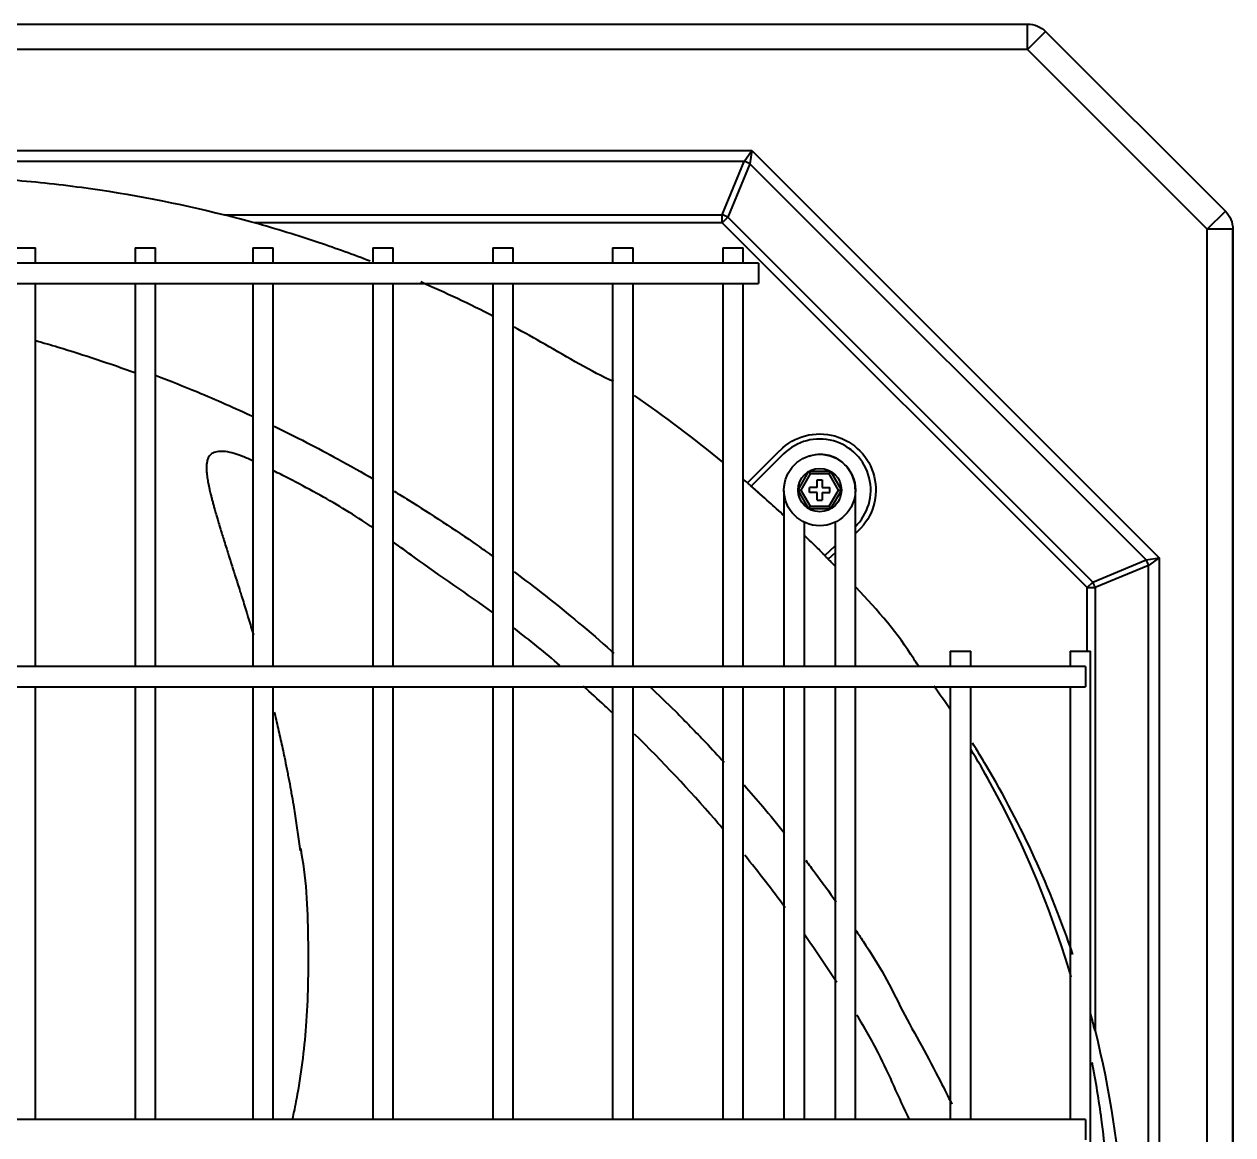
# Model space of a CAD drawing. Extents: x 58467 to 79089, y -33726 to -17391.
# Drawn here: x 78472.83 to 78496.51, y -19275.67 to -19253.9 of the extents above; entities that cross this region are included whole.
import ezdxf

# ---------------------------------------------------------------- set-up
doc = ezdxf.new("R2010")
doc.units = 0
doc.header["$LTSCALE"] = 100
doc.layers.add('+ENTE-ST-DOSEME USTU KONDDRENAJ', color=110, linetype='DOSEMEUSTUKONDENSDRENAJ_LINE', lineweight=40)
doc.linetypes.add('DOSEMEUSTUKONDENSDRENAJ_LINE', pattern='A,300,-40,["CD",Standard,S=15,R=0,X=-35,Y=-7.5],0', length=340)

# ---------------------------------------------------------------- blocks, each defined once
blk = doc.blocks.new('2 KAT SOL')
at = {"color": 3}
for p, q in [((54067.032, -31954.983, -3.539), (54183.081, -31954.983, -3.539)), ((54183.081, -31955.483, -3.539), (54183.081, -31954.983, -3.539)), ((54183.081, -31955.483, -3.539), (54183.434, -31955.13, -3.539)), ((54183.434, -31955.13, -3.539), (54186.956, -31958.651, -3.539)), ((54183.081, -31955.483, -3.539), (54067.032, -31955.483, -3.539)), ((54186.602, -31959.004, -3.539), (54183.081, -31955.483, -3.539)), ((54072.523, -31957.462, -3.539), (54177.681, -31957.462, -3.539)), ((54177.529, -31957.674, -3.539), (54177.681, -31957.462, -3.539)), ((54177.681, -31957.462, -3.539), (54177.639, -31957.72, -3.539)), ((54177.681, -31957.462, -3.539), (54185.662, -31965.44, -3.539)), ((54177.529, -31957.674, -3.539), (54072.675, -31957.674, -3.539)), ((54177.095, -31958.722, -3.539), (54177.529, -31957.674, -3.539)), ((54177.639, -31957.72, -3.539), (54177.205, -31958.767, -3.539)), ((54185.404, -31965.482, -3.539), (54177.639, -31957.72, -3.539)), ((54186.602, -31959.004, -3.539), (54186.956, -31958.651, -3.539)), ((54167.347, -31958.722, -3.539), (54177.095, -31958.722, -3.539)), ((54177.095, -31958.877, -3.539), (54167.932, -31958.877, -3.539)), ((54177.095, -31958.877, -3.539), (54177.095, -31958.722, -3.539)), ((54177.095, -31958.877, -3.539), (54177.205, -31958.767, -3.539)), ((54184.247, -31966.026, -3.539), (54177.095, -31958.877, -3.539)), ((54177.205, -31958.767, -3.539), (54184.357, -31965.916, -3.539)), ((54186.602, -32027.056, -3.539), (54186.602, -31959.004, -3.539)), ((54187.102, -31959.004, -3.539), (54186.602, -31959.004, -3.539)), ((54187.102, -32027.009, -3.539), (54187.102, -31959.004, -3.539)), ((54187.102, -31959.004, -3.539), (54187.102, -32027.056, -3.539)), ((54187.102, -32027.009, -3.539), (54187.102, -31959.004, -3.539)), ((54163.246, -31959.366, -3.539), (54163.646, -31959.366, -3.539)), ((54163.646, -31959.666, -3.539), (54163.646, -31959.366, -3.539)), ((54165.596, -31959.366, -3.539), (54165.596, -31959.666, -3.539)), ((54165.596, -31959.366, -3.539), (54165.996, -31959.366, -3.539)), ((54165.996, -31959.666, -3.539), (54165.996, -31959.366, -3.539)), ((54167.903, -31959.366, -3.539), (54167.903, -31959.666, -3.539)), ((54167.903, -31959.366, -3.539), (54168.303, -31959.366, -3.539)), ((54168.303, -31959.666, -3.539), (54168.303, -31959.366, -3.539)), ((54170.252, -31959.366, -3.539), (54170.252, -31959.666, -3.539)), ((54170.252, -31959.366, -3.539), (54170.652, -31959.366, -3.539)), ((54170.652, -31959.666, -3.539), (54170.652, -31959.366, -3.539)), ((54172.602, -31959.366, -3.539), (54172.602, -31959.666, -3.539)), ((54172.602, -31959.366, -3.539), (54173.002, -31959.366, -3.539)), ((54173.002, -31959.666, -3.539), (54173.002, -31959.366, -3.539)), ((54174.951, -31959.366, -3.539), (54174.951, -31959.666, -3.539)), ((54174.951, -31959.366, -3.539), (54175.351, -31959.366, -3.539)), ((54175.351, -31959.666, -3.539), (54175.351, -31959.366, -3.539)), ((54177.108, -31959.366, -3.539), (54177.108, -31959.666, -3.539)), ((54177.108, -31959.366, -3.539), (54177.508, -31959.366, -3.539)), ((54177.508, -31959.666, -3.539), (54177.508, -31959.366, -3.539)), ((54177.808, -31959.666, -3.539), (54072.353, -31959.666, -3.539)), ((54177.808, -31959.666, -3.539), (54177.808, -31959.866, -3.539)), ((54177.808, -31959.866, -3.539), (54177.808, -31960.066, -3.539)), ((54072.353, -31960.066, -3.539), (54177.808, -31960.066, -3.539)), ((54163.646, -31967.571, -3.539), (54163.646, -31960.066, -3.539)), ((54165.596, -31960.066, -3.539), (54165.596, -31967.571, -3.539)), ((54165.996, -31967.571, -3.539), (54165.996, -31960.066, -3.539)), ((54167.903, -31960.066, -3.539), (54167.903, -31967.571, -3.539)), ((54168.303, -31967.571, -3.539), (54168.303, -31960.066, -3.539)), ((54170.252, -31960.066, -3.539), (54170.252, -31967.571, -3.539)), ((54170.652, -31967.571, -3.539), (54170.652, -31960.066, -3.539)), ((54172.602, -31960.066, -3.539), (54172.602, -31967.571, -3.539)), ((54173.002, -31967.571, -3.539), (54173.002, -31960.066, -3.539)), ((54174.951, -31960.066, -3.539), (54174.951, -31967.571, -3.539)), ((54175.351, -31967.571, -3.539), (54175.351, -31960.066, -3.539)), ((54177.108, -31960.066, -3.539), (54177.108, -31967.571, -3.539)), ((54177.508, -31967.571, -3.539), (54177.508, -31960.066, -3.539)), ((54177.592, -31963.973, -3.539), (54178.23, -31963.335, -3.539)), ((54178.301, -31963.406, -3.539), (54177.668, -31964.039, -3.539)), ((54178.583, -31964.113, -3.539), (54178.795, -31963.745, -3.539)), ((54178.824, -31963.795, -3.539), (54178.641, -31964.113, -3.539)), ((54178.795, -31963.745, -3.539), (54179.22, -31963.745, -3.539)), ((54178.795, -31963.745, -3.539), (54178.824, -31963.795, -3.539)), ((54179.191, -31963.795, -3.539), (54178.824, -31963.795, -3.539)), ((54178.958, -31963.913, -3.539), (54179.058, -31963.913, -3.539)), ((54178.958, -31964.063, -3.539), (54178.958, -31963.913, -3.539)), ((54179.058, -31963.913, -3.539), (54179.058, -31964.063, -3.539)), ((54179.191, -31963.795, -3.539), (54179.22, -31963.745, -3.539)), ((54179.375, -31964.113, -3.539), (54179.191, -31963.795, -3.539)), ((54179.22, -31963.745, -3.539), (54179.433, -31964.113, -3.539)), ((54178.308, -31964.129, -3.539), (54178.308, -31965.506, -3.539)), ((54178.795, -31964.481, -3.539), (54178.583, -31964.113, -3.539)), ((54178.583, -31964.113, -3.539), (54178.641, -31964.113, -3.539)), ((54178.641, -31964.113, -3.539), (54178.824, -31964.431, -3.539)), ((54178.958, -31964.063, -3.539), (54178.808, -31964.063, -3.539)), ((54178.808, -31964.163, -3.539), (54178.808, -31964.063, -3.539)), ((54179.058, -31964.063, -3.539), (54179.208, -31964.063, -3.539)), ((54179.191, -31964.431, -3.539), (54179.375, -31964.113, -3.539)), ((54179.208, -31964.163, -3.539), (54179.208, -31964.063, -3.539)), ((54179.433, -31964.113, -3.539), (54179.22, -31964.481, -3.539)), ((54179.375, -31964.113, -3.539), (54179.433, -31964.113, -3.539)), ((54179.708, -31965.506, -3.539), (54179.708, -31964.129, -3.539)), ((54178.958, -31964.163, -3.539), (54178.808, -31964.163, -3.539)), ((54178.958, -31964.313, -3.539), (54178.958, -31964.163, -3.539)), ((54178.958, -31964.313, -3.539), (54179.058, -31964.313, -3.539)), ((54179.058, -31964.163, -3.539), (54179.058, -31964.313, -3.539)), ((54179.058, -31964.163, -3.539), (54179.208, -31964.163, -3.539)), ((54178.795, -31964.481, -3.539), (54178.824, -31964.431, -3.539)), ((54179.22, -31964.481, -3.539), (54178.795, -31964.481, -3.539)), ((54178.824, -31964.431, -3.539), (54179.191, -31964.431, -3.539)), ((54179.191, -31964.431, -3.539), (54179.22, -31964.481, -3.539)), ((54178.708, -31965.506, -3.539), (54178.708, -31964.745, -3.539)), ((54179.308, -31964.745, -3.539), (54179.308, -31965.506, -3.539)), ((54179.764, -31964.911, -3.539), (54179.708, -31964.965, -3.539)), ((54178.308, -31965.2, -3.539), (54178.308, -31967.571, -3.539)), ((54178.708, -31967.571, -3.539), (54178.708, -31965.2, -3.539)), ((54179.107, -31965.396, -3.539), (54179.308, -31965.206, -3.539)), ((54179.308, -31965.344, -3.539), (54179.177, -31965.468, -3.539)), ((54179.308, -31965.506, -3.539), (54179.308, -31965.788, -3.539)), ((54179.708, -31965.788, -3.539), (54179.708, -31965.506, -3.539)), ((54184.357, -31965.916, -3.539), (54185.404, -31965.482, -3.539)), ((54185.404, -31965.482, -3.539), (54185.662, -31965.44, -3.539)), ((54185.662, -31965.44, -3.539), (54185.45, -31965.592, -3.539)), ((54185.662, -31965.44, -3.539), (54185.662, -32014.495, -3.539)), ((54179.308, -31965.788, -3.539), (54179.308, -31966.154, -3.539)), ((54179.708, -31966.154, -3.539), (54179.708, -31965.788, -3.539)), ((54179.708, -31965.788, -3.539), (54179.708, -31965.788, -3.539)), ((54185.45, -31965.592, -3.539), (54184.402, -31966.026, -3.539)), ((54185.45, -32014.408, -3.539), (54185.45, -31965.592, -3.539)), ((54184.247, -31966.026, -3.539), (54184.357, -31965.916, -3.539)), ((54184.247, -31967.271, -3.539), (54184.247, -31966.026, -3.539)), ((54184.247, -31966.026, -3.539), (54184.402, -31966.026, -3.539)), ((54184.402, -31966.026, -3.539), (54184.402, -31974.706, -3.539)), ((54179.308, -31966.154, -3.539), (54179.308, -31966.437, -3.539)), ((54179.708, -31966.437, -3.539), (54179.708, -31966.154, -3.539)), ((54179.708, -31966.154, -3.539), (54179.708, -31966.154, -3.539)), ((54179.308, -31966.437, -3.539), (54179.308, -31967.571, -3.539)), ((54179.708, -31967.571, -3.539), (54179.708, -31966.437, -3.539)), ((54181.567, -31967.271, -3.539), (54181.567, -31967.571, -3.539)), ((54181.567, -31967.271, -3.539), (54181.967, -31967.271, -3.539)), ((54181.967, -31967.571, -3.539), (54181.967, -31967.271, -3.539)), ((54183.916, -31967.271, -3.539), (54183.916, -31967.571, -3.539)), ((54183.916, -31967.271, -3.539), (54184.316, -31967.271, -3.539)), ((54184.316, -32012.664, -3.539), (54184.316, -31967.271, -3.539)), ((54184.216, -31967.571, -3.539), (54065.854, -31967.571, -3.539)), ((54184.216, -31967.571, -3.539), (54184.216, -31967.771, -3.539)), ((54184.216, -31967.771, -3.539), (54184.216, -31967.971, -3.539)), ((54065.854, -31967.971, -3.539), (54184.216, -31967.971, -3.539)), ((54163.646, -31976.45, -3.539), (54163.646, -31967.971, -3.539)), ((54165.596, -31967.971, -3.539), (54165.596, -31976.45, -3.539)), ((54165.996, -31976.45, -3.539), (54165.996, -31967.971, -3.539)), ((54167.903, -31967.971, -3.539), (54167.903, -31976.45, -3.539)), ((54168.303, -31976.45, -3.539), (54168.303, -31967.971, -3.539)), ((54170.252, -31967.971, -3.539), (54170.252, -31976.45, -3.539)), ((54170.652, -31976.45, -3.539), (54170.652, -31967.971, -3.539)), ((54172.602, -31967.971, -3.539), (54172.602, -31976.45, -3.539)), ((54173.002, -31976.45, -3.539), (54173.002, -31967.971, -3.539)), ((54174.951, -31967.971, -3.539), (54174.951, -31976.45, -3.539)), ((54175.351, -31976.45, -3.539), (54175.351, -31967.971, -3.539)), ((54177.108, -31967.971, -3.539), (54177.108, -31976.45, -3.539)), ((54177.508, -31976.45, -3.539), (54177.508, -31967.971, -3.539)), ((54178.308, -31967.971, -3.539), (54178.308, -31976.449, -3.539)), ((54178.708, -31976.449, -3.539), (54178.708, -31967.971, -3.539)), ((54179.308, -31967.971, -3.539), (54179.308, -31976.45, -3.539)), ((54179.708, -31976.45, -3.539), (54179.708, -31967.971, -3.539)), ((54181.567, -31967.971, -3.539), (54181.567, -31976.45, -3.539)), ((54181.967, -31976.45, -3.539), (54181.967, -31967.971, -3.539)), ((54183.916, -31967.971, -3.539), (54183.916, -31976.45, -3.539)), ((54174.951, -31968.459, -3.539), (54174.929, -31968.474, -3.539)), ((54184.216, -31976.45, -3.539), (54065.854, -31976.45, -3.539)), ((54184.216, -31976.45, -3.539), (54184.216, -31976.65, -3.539)), ((54184.216, -31976.65, -3.539), (54184.216, -31976.849, -3.539))]:
    blk.add_line(p, q, dxfattribs=at)
for radius in [0.7, 0.425, 0.425]:
    blk.add_circle((54179.008, -31964.113, -3.539), radius, dxfattribs=at)
at = {"color": 3, "extrusion": (0, 0, -1)}
for centre, radius, start, end in [((-54183.081, -31955.483, 3.539), 0.5, 90, 135), ((-54186.602, -31959.004, 3.539), 0.5, 135, 180), ((-54179.008, -31964.113, 3.539), 1.1, 45, 226.5506)]:
    blk.add_arc(centre, radius, start, end, dxfattribs=at)
at = {"color": 3}
blk.add_arc((54179.008, -31964.113, -3.539), 1, 313.4494, 135, dxfattribs=at)
for centre, major_axis in [((54177.529, -31957.83, -3.539), (0.203, -0.084)), ((54177.095, -31958.877, -3.539), (0.203, -0.084)), ((54185.294, -31965.592, -3.539), (0.084, -0.203)), ((54184.247, -31966.026, -3.539), (0.084, -0.203))]:
    blk.add_ellipse(centre, major_axis=major_axis, ratio=0.678598, start_param=1.296782, end_param=1.844811, dxfattribs=at)
for points, knots in [([(54155.797, -31957.887, -3.539), (54156.772, -31957.893, -3.539), (54157.747, -31957.902, -3.539), (54159.697, -31957.927, -3.539), (54160.672, -31957.94, -3.539), (54162.134, -31957.973, -3.539), (54162.622, -31957.992, -3.539), (54163.591, -31958.065, -3.539), (54164.07, -31958.116, -3.539), (54165.497, -31958.308, -3.539), (54166.43, -31958.49, -3.539), (54167.347, -31958.722, -3.539)], [0, 0, 0, 0, 0.25, 0.25, 0.5, 0.5, 0.625, 0.625, 0.75, 0.75, 1, 1, 1, 1]), ([(54174.969, -31961.988, -3.539), (54174.529, -31961.792, -3.539), (54174.079, -31961.516, -3.539), (54173.423, -31961.141, -3.539), (54173.223, -31961.03, -3.539), (54173.021, -31960.922, -3.539)], [0, 0, 0, 0, 0.696314, 0.696314, 1, 1, 1, 1]), ([(54163.652, -31961.185, -3.539), (54163.798, -31961.226, -3.539), (54164.455, -31961.419, -3.539), (54165.106, -31961.634, -3.539), (54165.608, -31961.816, -3.539)], [0, 0, 0, 0, 0.22069, 1, 1, 1, 1]), ([(54166.007, -31961.87, -3.539), (54166.278, -31961.973, -3.539), (54166.921, -31962.228, -3.539), (54167.553, -31962.506, -3.539), (54167.917, -31962.674, -3.539)], [0, 0, 0, 0, 0.42049, 1, 1, 1, 1]), ([(54168.317, -31962.864, -3.539), (54168.742, -31963.069, -3.539), (54169.397, -31963.405, -3.539), (54170.039, -31963.766, -3.539), (54170.268, -31963.9, -3.539)], [0, 0, 0, 0, 0.640117, 1, 1, 1, 1]), ([(54167.905, -31963.543, -3.539), (54167.837, -31963.511, -3.539), (54167.662, -31963.435, -3.539), (54167.433, -31963.36, -3.539), (54167.23, -31963.351, -3.539), (54167.139, -31963.375, -3.539), (54167.081, -31963.411, -3.539), (54167.038, -31963.456, -3.539), (54167.019, -31963.496, -3.539), (54167.012, -31963.527, -3.539)], [0, 0, 0, 0, 0.219395, 0.55496, 0.6933, 0.812497, 0.863417, 0.908725, 1, 1, 1, 1]), ([(54179.708, -31964.113, -3.539), (54179.707, -31964.051, -3.539), (54179.693, -31963.939, -3.539), (54179.617, -31963.744, -3.539), (54179.475, -31963.572, -3.539), (54179.287, -31963.462, -3.539), (54179.103, -31963.412, -3.539), (54178.943, -31963.411, -3.539), (54178.843, -31963.44, -3.539), (54178.807, -31963.455, -3.539)], [0, 0, 0, 0, 0.137261, 0.262101, 0.473405, 0.635419, 0.754104, 0.906211, 1, 1, 1, 1]), ([(54167.015, -31963.514, -3.539), (54167.011, -31963.529, -3.539), (54167.005, -31963.555, -3.539), (54166.999, -31963.585, -3.539), (54166.995, -31963.63, -3.539), (54166.994, -31963.667, -3.539), (54166.994, -31963.711, -3.539), (54166.997, -31963.762, -3.539), (54167.001, -31963.807, -3.539), (54167.009, -31963.867, -3.539), (54167.017, -31963.919, -3.539), (54167.028, -31963.982, -3.539), (54167.04, -31964.042, -3.539), (54167.057, -31964.119, -3.539), (54167.075, -31964.198, -3.539), (54167.095, -31964.279, -3.539), (54167.115, -31964.352, -3.539), (54167.134, -31964.425, -3.539), (54167.159, -31964.513, -3.539), (54167.185, -31964.604, -3.539), (54167.217, -31964.711, -3.539), (54167.245, -31964.806, -3.539), (54167.275, -31964.903, -3.539), (54167.305, -31965.002, -3.539), (54167.341, -31965.117, -3.539), (54167.378, -31965.235, -3.539), (54167.412, -31965.34, -3.539), (54167.445, -31965.446, -3.539), (54167.484, -31965.569, -3.539), (54167.524, -31965.695, -3.539), (54167.563, -31965.818, -3.539), (54167.604, -31965.946, -3.539), (54167.645, -31966.076, -3.539), (54167.686, -31966.208, -3.539), (54167.728, -31966.343, -3.539), (54167.77, -31966.479, -3.539), (54167.811, -31966.617, -3.539), (54167.853, -31966.755, -3.539), (54167.888, -31966.873, -3.539), (54167.908, -31966.939, -3.539), (54167.912, -31966.953, -3.539)], [0, 0, 0, 0, 0.033229, 0.055763, 0.078298, 0.100832, 0.123366, 0.145901, 0.168435, 0.19097, 0.213504, 0.236039, 0.258573, 0.281107, 0.314909, 0.337443, 0.359978, 0.382512, 0.405047, 0.438848, 0.461383, 0.495184, 0.517719, 0.540253, 0.574055, 0.607857, 0.630391, 0.652925, 0.686727, 0.720529, 0.743063, 0.776865, 0.810667, 0.833201, 0.867003, 0.900804, 0.923339, 0.95714, 0.990942, 1, 1, 1, 1]), ([(54170.254, -31964.85, -3.539), (54170.224, -31964.83, -3.539), (54169.87, -31964.589, -3.539), (54169.322, -31964.262, -3.539), (54168.691, -31963.93, -3.539), (54168.406, -31963.785, -3.539), (54168.305, -31963.735, -3.539)], [0, 0, 0, 0, 0.048306, 0.574929, 0.852045, 1, 1, 1, 1]), ([(54170.67, -31964.137, -3.539), (54170.762, -31964.192, -3.539), (54171.314, -31964.529, -3.539), (54171.965, -31964.957, -3.539), (54172.513, -31965.346, -3.539), (54172.62, -31965.423, -3.539)], [0, 0, 0, 0, 0.137607, 0.830509, 1, 1, 1, 1]), ([(54178.309, -31964.617, -3.539), (54178.213, -31964.527, -3.539), (54177.996, -31964.328, -3.539), (54177.776, -31964.132, -3.539), (54177.653, -31964.025, -3.539)], [0, 0, 0, 0, 0.44696, 1, 1, 1, 1]), ([(54178.309, -31964.617, -3.539), (54178.213, -31964.527, -3.539), (54178.001, -31964.332, -3.539), (54177.786, -31964.141, -3.539), (54177.668, -31964.039, -3.539)], [0, 0, 0, 0, 0.457218, 1, 1, 1, 1]), ([(54179.008, -31965.295, -3.539), (54178.954, -31965.241, -3.539), (54178.855, -31965.142, -3.539), (54178.756, -31965.045, -3.539), (54178.712, -31965.001, -3.539)], [0, 0, 0, 0, 0.553412, 1, 1, 1, 1]), ([(54179.008, -31965.295, -3.539), (54178.954, -31965.241, -3.539), (54178.855, -31965.142, -3.539), (54178.756, -31965.045, -3.539), (54178.712, -31965.001, -3.539)], [0, 0, 0, 0, 0.55329, 1, 1, 1, 1]), ([(54172.609, -31966.517, -3.539), (54172.103, -31966.151, -3.539), (54171.442, -31965.708, -3.539), (54170.792, -31965.232, -3.539), (54170.656, -31965.134, -3.539)], [0, 0, 0, 0, 0.792341, 1, 1, 1, 1]), ([(54173.022, -31965.717, -3.539), (54173.226, -31965.869, -3.539), (54173.875, -31966.366, -3.539), (54174.522, -31966.903, -3.539), (54174.958, -31967.294, -3.539), (54174.974, -31967.309, -3.539)], [0, 0, 0, 0, 0.302202, 0.97371, 1, 1, 1, 1]), ([(54180.946, -31967.557, -3.539), (54180.911, -31967.513, -3.539), (54180.877, -31967.468, -3.539), (54180.552, -31966.938, -3.539), (54180.149, -31966.472, -3.539), (54179.723, -31966.024, -3.539)], [0, 0, 0, 0, 0.083758, 0.083758, 1, 1, 1, 1]), ([(54174.938, -31968.47, -3.539), (54174.892, -31968.426, -3.539), (54174.709, -31968.254, -3.539), (54174.523, -31968.083, -3.539), (54174.382, -31967.957, -3.539)], [0, 0, 0, 0, 0.252005, 1, 1, 1, 1]), ([(54168.321, -31968.468, -3.539), (54168.323, -31968.474, -3.539), (54168.338, -31968.537, -3.539), (54168.367, -31968.658, -3.539), (54168.407, -31968.832, -3.539), (54168.447, -31969.005, -3.539), (54168.484, -31969.177, -3.539), (54168.525, -31969.37, -3.539), (54168.56, -31969.543, -3.539), (54168.598, -31969.736, -3.539), (54168.627, -31969.892, -3.539), (54168.663, -31970.086, -3.539), (54168.693, -31970.262, -3.539), (54168.725, -31970.459, -3.539), (54168.753, -31970.639, -3.539), (54168.78, -31970.82, -3.539), (54168.805, -31971.003, -3.539), (54168.82, -31971.124, -3.539), (54168.828, -31971.184, -3.539)], [0, 0, 0, 0, 0.006903, 0.071665, 0.136426, 0.201188, 0.265949, 0.330711, 0.417059, 0.460233, 0.546582, 0.589756, 0.676105, 0.740866, 0.805628, 0.870389, 0.935151, 1, 1, 1, 1]), ([(54176.182, -31968.449, -3.539), (54176.381, -31968.652, -3.539), (54176.703, -31968.979, -3.539), (54177.016, -31969.317, -3.539), (54177.134, -31969.448, -3.539)], [0, 0, 0, 0, 0.616544, 1, 1, 1, 1]), ([(54177.12, -31970.763, -3.539), (54177.064, -31970.697, -3.539), (54176.516, -31970.058, -3.539), (54175.931, -31969.438, -3.539), (54175.38, -31968.896, -3.539)], [0, 0, 0, 0, 0.103466, 1, 1, 1, 1]), ([(54183.966, -31973.212, -3.539), (54183.532, -31971.92, -3.539), (54182.966, -31970.687, -3.539), (54182.184, -31969.366, -3.539), (54182.094, -31969.22, -3.539), (54182.003, -31969.074, -3.539)], [0, 0, 0, 0, 0.888615, 0.888615, 1, 1, 1, 1]), ([(54183.936, -31973.659, -3.539), (54183.914, -31973.584, -3.539), (54183.891, -31973.508, -3.539), (54183.564, -31972.442, -3.539), (54183.171, -31971.458, -3.539), (54182.477, -31970.072, -3.539), (54182.231, -31969.626, -3.539), (54181.967, -31969.191, -3.539)], [0, 0, 0, 0, 0.048488, 0.048488, 0.686498, 0.686498, 1, 1, 1, 1]), ([(54177.53, -31969.893, -3.539), (54177.652, -31970.033, -3.539), (54177.92, -31970.346, -3.539), (54178.18, -31970.664, -3.539), (54178.321, -31970.84, -3.539)], [0, 0, 0, 0, 0.451779, 1, 1, 1, 1]), ([(54168.835, -31971.132, -3.539), (54168.84, -31971.162, -3.539), (54168.959, -31971.775, -3.539), (54168.995, -31972.945, -3.539), (54168.976, -31974.558, -3.539), (54168.826, -31975.71, -3.539), (54168.703, -31976.317, -3.539), (54168.673, -31976.452, -3.539)], [0, 0, 0, 0, 0.017033, 0.353101, 0.655124, 0.923021, 1, 1, 1, 1]), ([(54178.734, -31971.369, -3.539), (54178.796, -31971.451, -3.539), (54178.998, -31971.72, -3.539), (54179.196, -31971.991, -3.539), (54179.33, -31972.181, -3.539)], [0, 0, 0, 0, 0.307262, 1, 1, 1, 1]), ([(54179.712, -31972.733, -3.539), (54179.761, -31972.806, -3.539), (54179.959, -31973.103, -3.539), (54180.295, -31973.628, -3.539), (54180.617, -31974.314, -3.539), (54181.008, -31975.005, -3.539), (54181.332, -31975.617, -3.539), (54181.523, -31975.998, -3.539), (54181.595, -31976.146, -3.539)], [0, 0, 0, 0, 0.066649, 0.271122, 0.474015, 0.675325, 0.87505, 1, 1, 1, 1]), ([(54180.767, -31976.445, -3.539), (54180.552, -31976.011, -3.539), (54180.282, -31975.328, -3.539), (54179.887, -31974.651, -3.539), (54179.738, -31974.404, -3.539)], [0, 0, 0, 0, 0.633004, 1, 1, 1, 1]), ([(54184.402, -31974.706, -3.539), (54184.69, -31975.859, -3.539), (54184.869, -31977.031, -3.539), (54184.978, -31978.816, -3.539), (54185.005, -31979.412, -3.539), (54185.06, -31980.605, -3.539), (54185.085, -31981.202, -3.539), (54185.194, -31984.19, -3.539), (54185.237, -31986.587, -3.539), (54185.238, -31988.984, -3.539)], [0, 0, 0, 0, 0.25, 0.25, 0.375, 0.375, 0.5, 0.5, 1, 1, 1, 1]), ([(54184.919, -31988.864, -3.539), (54184.918, -31986.791, -3.539), (54184.891, -31984.718, -3.539), (54184.812, -31981.61, -3.539), (54184.779, -31980.574, -3.539), (54184.719, -31979.021, -3.539), (54184.702, -31978.503, -3.539), (54184.647, -31977.47, -3.539), (54184.599, -31976.958, -3.539), (54184.48, -31976.074, -3.539), (54184.418, -31975.702, -3.539), (54184.345, -31975.332, -3.539)], [0, 0, 0, 0, 0.45798, 0.45798, 0.686971, 0.686971, 0.801466, 0.801466, 0.915961, 0.915961, 1, 1, 1, 1])]:
    blk.add_open_spline(points, degree=3, knots=knots, dxfattribs=at)
for points in [[(54167.932, -31958.877, -3.539), (54167.736, -31958.823, -3.539), (54167.539, -31958.77, -3.539), (54167.347, -31958.722, -3.539)], [(54169.201, -31959.268, -3.539), (54168.782, -31959.127, -3.539), (54168.358, -31958.996, -3.539), (54167.932, -31958.877, -3.539)], [(54170.202, -31959.63, -3.539), (54169.871, -31959.502, -3.539), (54169.538, -31959.382, -3.539), (54169.201, -31959.268, -3.539)], [(54172.617, -31960.71, -3.539), (54172.149, -31960.471, -3.539), (54171.674, -31960.246, -3.539), (54171.192, -31960.036, -3.539)], [(54177.11, -31963.565, -3.539), (54176.551, -31963.106, -3.539), (54175.973, -31962.671, -3.539), (54175.377, -31962.262, -3.539)], [(54177.593, -31963.972, -3.539), (54177.565, -31963.948, -3.539), (54177.537, -31963.924, -3.539), (54177.509, -31963.9, -3.539)], [(54177.668, -31964.039, -3.539), (54177.643, -31964.017, -3.539), (54177.618, -31963.995, -3.539), (54177.592, -31963.973, -3.539)], [(54179.107, -31965.396, -3.539), (54179.074, -31965.362, -3.539), (54179.041, -31965.329, -3.539), (54179.008, -31965.295, -3.539)], [(54179.121, -31965.41, -3.539), (54179.105, -31965.394, -3.539), (54179.089, -31965.377, -3.539), (54179.073, -31965.361, -3.539)], [(54179.177, -31965.468, -3.539), (54179.154, -31965.444, -3.539), (54179.13, -31965.42, -3.539), (54179.107, -31965.396, -3.539)], [(54179.244, -31965.537, -3.539), (54179.222, -31965.514, -3.539), (54179.2, -31965.491, -3.539), (54179.177, -31965.468, -3.539)], [(54179.311, -31965.603, -3.539), (54179.289, -31965.581, -3.539), (54179.267, -31965.559, -3.539), (54179.244, -31965.537, -3.539)], [(54173.919, -31967.55, -3.539), (54173.627, -31967.3, -3.539), (54173.328, -31967.057, -3.539), (54173.021, -31966.822, -3.539)], [(54175.669, -31967.955, -3.539), (54175.84, -31968.119, -3.539), (54176.011, -31968.284, -3.539), (54176.182, -31968.449, -3.539)], [(54181.571, -31968.417, -3.539), (54181.465, -31968.263, -3.539), (54181.357, -31968.11, -3.539), (54181.246, -31967.958, -3.539)], [(54178.333, -31972.299, -3.539), (54178.079, -31971.952, -3.539), (54177.814, -31971.608, -3.539), (54177.539, -31971.269, -3.539)], [(54179.341, -31973.766, -3.539), (54179.138, -31973.45, -3.539), (54178.927, -31973.135, -3.539), (54178.708, -31972.822, -3.539)], [(54184.402, -31974.706, -3.539), (54184.375, -31974.597, -3.539), (54184.347, -31974.487, -3.539), (54184.317, -31974.377, -3.539)]]:
    blk.add_open_spline(points, degree=3, dxfattribs=at)

msp = doc.modelspace()

# ---------------------------------------------------------------- block references
at = {"layer": '+ENTE-ST-DOSEME USTU KONDDRENAJ', "color": 3, "linetype": 'Continuous'}
msp.add_blockref('2 KAT SOL', (24309.411, 12701.082), dxfattribs=at)

doc.saveas('drawing.dxf')
